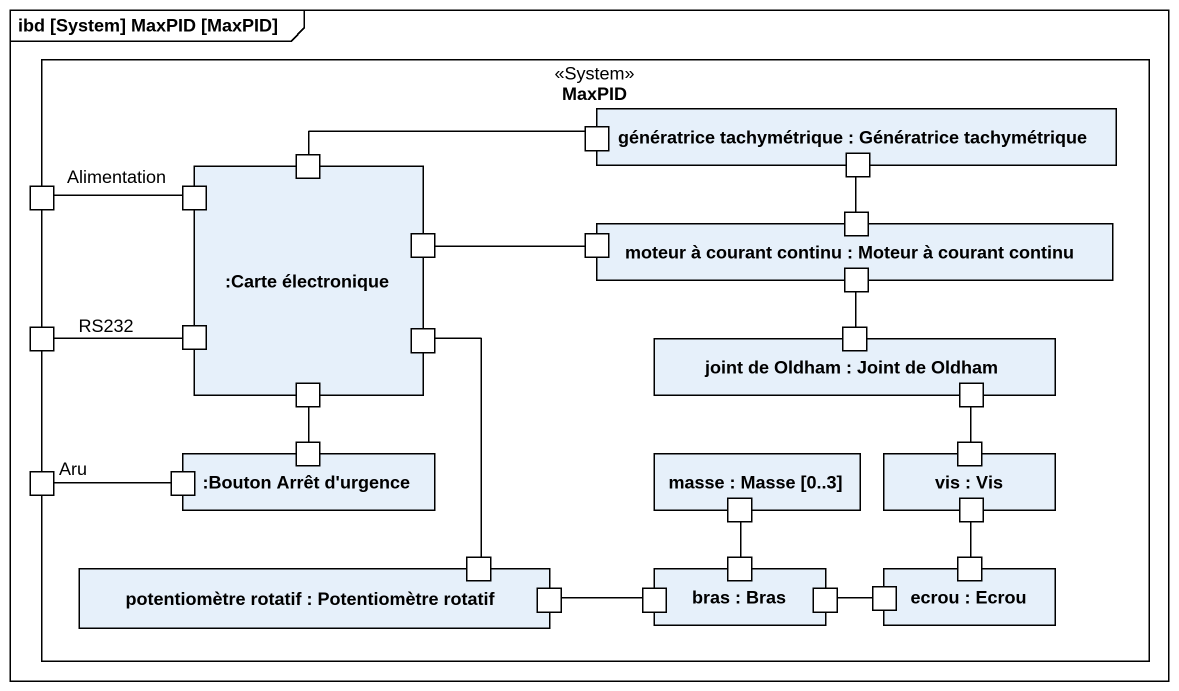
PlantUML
@startuml
mainframe ibd [System] MaxPID [MaxPID]
rectangle MaxPID <<System>> {
  rectangle "génératrice tachymétrique : Génératrice tachymétrique" as génératrice_tachymétrique {
    port " " as port2
    port " " as port3
  }
  port Alimentation
  rectangle ":Carte électronique" as Carte_électronique {
    port " " as port1
    port " " as port4
    port " " as port5
    port RS232
    port " " as port10
    port " " as port11
  }
  rectangle "moteur à courant continu : Moteur à courant continu" as moteur_à_courant_continu {
    port " " as port6
    port " " as port7
    port " " as port8
  }
  port " " as port9
  rectangle "joint de Oldham : Joint de Oldham" as joint_de_Oldham {
    port " " as port12
    port " " as port13
  }
  rectangle ":Bouton Arrêt d'urgence" as Bouton_Arrêt_d_urgence {
    port " " as port14
    port " " as port16
  }
  rectangle "masse : Masse [0..3]" as masse {
    port " " as port17
  }
  rectangle "vis : Vis" as vis {
    port " " as port15
    port " " as port18
  }
  port Aru
  rectangle "potentiomètre rotatif : Potentiomètre rotatif" as potentiomètre_rotatif {
    port " " as port19
    port " " as port20
  }
  rectangle "bras : Bras" as bras {
    port " " as port21
    port " " as port22
    port " " as port23
  }
  rectangle "ecrou : Ecrou" as ecrou {
    port " " as port24
    port " " as port25
  }
}
port2 -left- port1
Alimentation -right- port4
port5 -right- port6
port7 -up- port3
port8 -- port12
RS232 -left- port9
port11 -- port19
port13 -- port15
port14 -up- port10
Aru -right- port16
port17 -- port22
port18 -- port25
port21 -left- port20
port23 -right- port24
@enduml
